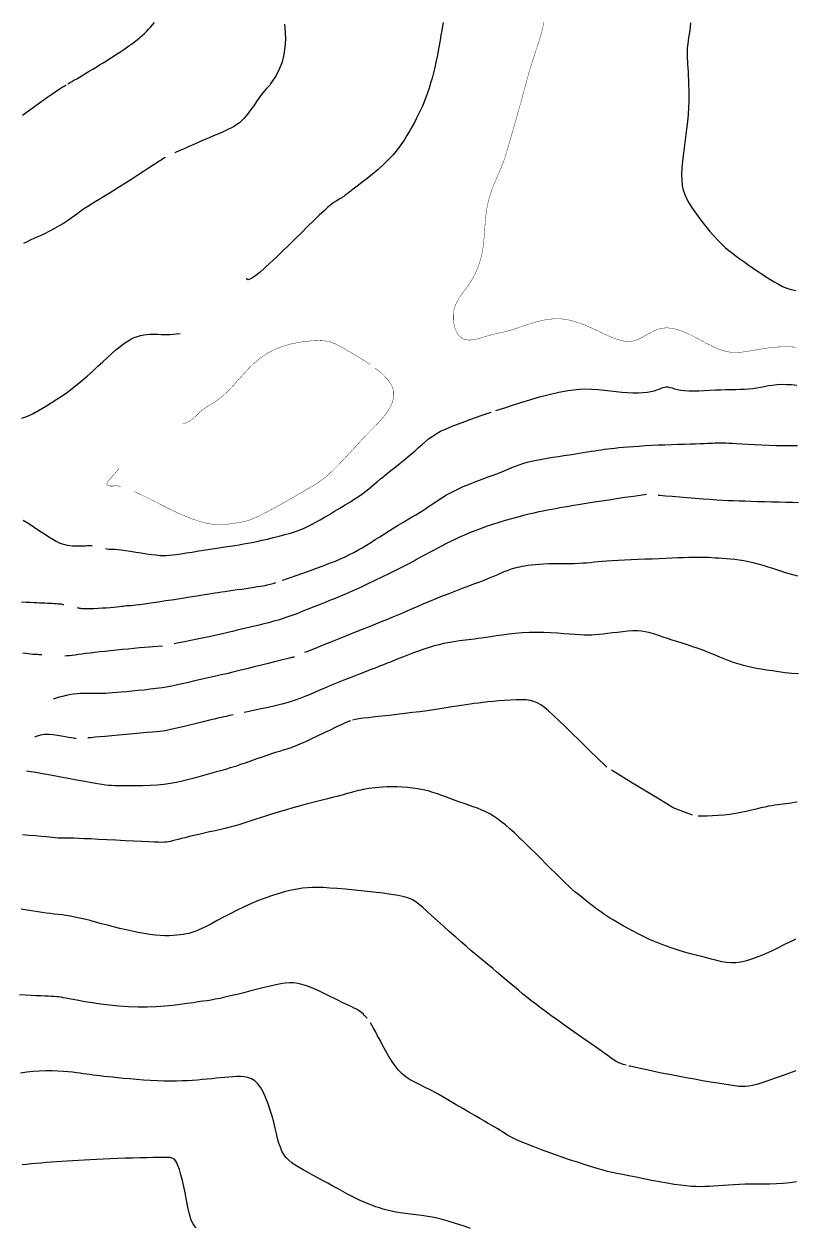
# Model space of a CAD drawing. Header units: millimetres. Extents: x 2235526 to 2245569, y 371981 to 382303.
# Drawn here: x 2244290.5 to 2244585.6, y 380546.4 to 381007.6 of the extents above; entities that cross this region are included whole.
import ezdxf

# ---------------------------------------------------------------- set-up
doc = ezdxf.new("R2010")
doc.units = ezdxf.units.MM
doc.linetypes.add('CONTI', pattern=[0])
for name, color, linetype, transparency in [('179', 10, 'CONTI', 0.7), ('181', 10, 'CONTI', 0.7), ('183', 10, 'CONTI', 0.7), ('185', 10, 'CONTI', 0.7), ('187', 10, 'CONTI', 0.7), ('189', 10, 'CONTI', 0.7), ('191', 10, 'CONTI', 0.7), ('193', 10, 'CONTI', 0.7), ('195', 10, 'CONTI', 0.7), ('197', 10, 'CONTI', 0.7), ('199', 10, 'CONTI', 0.7), ('200', 10, 'CONTI', 0.7), ('201', 10, 'CONTI', 0.7)]:
    doc.layers.add(name, color=color, linetype=linetype, transparency=transparency)

msp = doc.modelspace()

# ---------------------------------------------------------------- linework, layer by layer
at = {"layer": '179', "elevation": 179}
msp.add_lwpolyline([(2244356.38, 380546.46), (2244356.03, 380546.84), (2244355.71, 380547.22), (2244355.21, 380547.97), (2244354.78, 380548.81), (2244354.39, 380549.78), (2244354.04, 380550.9), (2244353.7, 380552.22), (2244353.35, 380553.77), (2244352.98, 380555.57), (2244352.56, 380557.64), (2244352.11, 380559.89), (2244351.62, 380562.24), (2244351.1, 380564.56), (2244350.56, 380566.75), (2244350, 380568.72), (2244349.42, 380570.36), (2244348.83, 380571.59), (2244348.18, 380572.45), (2244347.41, 380573), (2244346.47, 380573.31), (2244345.31, 380573.43), (2244343.87, 380573.43), (2244342.1, 380573.38), (2244339.98, 380573.32), (2244337.54, 380573.26), (2244334.88, 380573.21), (2244332.06, 380573.14), (2244329.17, 380573.07), (2244326.28, 380572.99), (2244323.47, 380572.9), (2244320.8, 380572.79), (2244318.27, 380572.66), (2244315.86, 380572.52), (2244313.54, 380572.38), (2244311.31, 380572.23), (2244309.15, 380572.08), (2244307.04, 380571.94), (2244304.96, 380571.8), (2244302.91, 380571.66), (2244300.9, 380571.53), (2244298.92, 380571.4), (2244296.99, 380571.25), (2244295.11, 380571.1), (2244293.27, 380570.93), (2244291.49, 380570.75), (2244289.74, 380570.55)], dxfattribs=at)
at = {"layer": '181', "elevation": 181}
msp.add_lwpolyline([(2244461.4, 380546.15), (2244458.57, 380547.17), (2244455.72, 380548.13), (2244452.89, 380549), (2244450.15, 380549.75), (2244447.54, 380550.35), (2244445.06, 380550.81), (2244442.72, 380551.18), (2244440.5, 380551.47), (2244438.4, 380551.71), (2244436.42, 380551.94), (2244434.56, 380552.19), (2244432.8, 380552.47), (2244431.13, 380552.8), (2244429.55, 380553.17), (2244428.02, 380553.58), (2244426.54, 380554.03), (2244425.08, 380554.53), (2244423.64, 380555.07), (2244422.19, 380555.65), (2244420.72, 380556.28), (2244419.22, 380556.96), (2244417.67, 380557.69), (2244416.06, 380558.49), (2244414.37, 380559.36), (2244412.58, 380560.3), (2244410.7, 380561.31), (2244408.74, 380562.38), (2244406.74, 380563.48), (2244404.74, 380564.59), (2244402.76, 380565.69), (2244400.85, 380566.75), (2244399.02, 380567.76), (2244397.33, 380568.69), (2244395.76, 380569.57), (2244394.33, 380570.44), (2244393.03, 380571.34), (2244391.87, 380572.29), (2244390.85, 380573.33), (2244389.97, 380574.49), (2244389.24, 380575.81), (2244388.62, 380577.29), (2244388.08, 380578.92), (2244387.58, 380580.7), (2244387.1, 380582.61), (2244386.61, 380584.67), (2244386.06, 380586.86), (2244385.44, 380589.17), (2244384.73, 380591.53), (2244383.94, 380593.88), (2244383.07, 380596.13), (2244382.12, 380598.21), (2244381.08, 380600.04), (2244379.97, 380601.56), (2244378.78, 380602.71), (2244377.52, 380603.52), (2244376.19, 380604.04), (2244374.81, 380604.32), (2244373.38, 380604.43), (2244371.9, 380604.41), (2244370.39, 380604.31), (2244368.84, 380604.18), (2244367.27, 380604.04), (2244365.66, 380603.88), (2244364.01, 380603.71), (2244362.32, 380603.54), (2244360.58, 380603.37), (2244358.79, 380603.2), (2244356.95, 380603.04), (2244355.04, 380602.9), (2244353.05, 380602.78), (2244350.98, 380602.69), (2244348.8, 380602.63), (2244346.5, 380602.62), (2244344.07, 380602.66), (2244341.52, 380602.75), (2244338.88, 380602.89), (2244336.21, 380603.06), (2244333.57, 380603.26), (2244331.01, 380603.47), (2244328.58, 380603.69), (2244326.36, 380603.9), (2244324.36, 380604.09), (2244322.58, 380604.28), (2244320.99, 380604.45), (2244319.54, 380604.62), (2244318.2, 380604.78), (2244316.94, 380604.95), (2244315.72, 380605.12), (2244314.51, 380605.3), (2244313.28, 380605.48), (2244311.98, 380605.66), (2244310.6, 380605.84), (2244309.09, 380606.01), (2244307.42, 380606.17), (2244305.55, 380606.32), (2244303.48, 380606.43), (2244301.22, 380606.52), (2244298.85, 380606.54), (2244296.41, 380606.49), (2244293.95, 380606.34), (2244291.52, 380606.08), (2244289.19, 380605.69)], dxfattribs=at)
at = {"layer": '183', "elevation": 183}
for points in [[(2244421.81, 380626.7), (2244421.74, 380626.8), (2244421.66, 380626.89), (2244421.21, 380627.43), (2244420.76, 380627.93), (2244420.28, 380628.39), (2244419.76, 380628.84), (2244419.19, 380629.27), (2244418.53, 380629.7), (2244417.78, 380630.14), (2244416.92, 380630.59), (2244415.95, 380631.07), (2244414.86, 380631.59), (2244413.66, 380632.15), (2244412.33, 380632.77), (2244410.89, 380633.46), (2244409.33, 380634.22), (2244407.65, 380635.06), (2244405.89, 380635.94), (2244404.06, 380636.84), (2244402.22, 380637.7), (2244400.38, 380638.49), (2244398.59, 380639.17), (2244396.87, 380639.7), (2244395.24, 380640.05), (2244393.67, 380640.23), (2244392.1, 380640.25), (2244390.47, 380640.12), (2244388.74, 380639.86), (2244386.85, 380639.48), (2244384.75, 380639.01), (2244382.41, 380638.44), (2244379.88, 380637.82), (2244377.26, 380637.16), (2244374.61, 380636.5), (2244372.03, 380635.86), (2244369.58, 380635.26), (2244367.37, 380634.74), (2244365.43, 380634.32), (2244363.71, 380633.98), (2244362.11, 380633.69), (2244360.55, 380633.44), (2244358.94, 380633.2), (2244357.18, 380632.95), (2244355.19, 380632.67), (2244352.89, 380632.35), (2244350.3, 380631.99), (2244347.46, 380631.65), (2244344.38, 380631.34), (2244341.11, 380631.1), (2244337.68, 380630.96), (2244334.13, 380630.95), (2244330.48, 380631.09), (2244326.82, 380631.36), (2244323.24, 380631.72), (2244319.82, 380632.15), (2244316.63, 380632.6), (2244313.78, 380633.06), (2244311.33, 380633.48), (2244309.35, 380633.84), (2244307.78, 380634.13), (2244306.53, 380634.38), (2244305.51, 380634.58), (2244304.65, 380634.73), (2244303.84, 380634.86), (2244303.01, 380634.95), (2244302.07, 380635.02), (2244301.01, 380635.08), (2244299.8, 380635.13), (2244298.43, 380635.18), (2244296.88, 380635.24), (2244295.15, 380635.32), (2244293.2, 380635.42), (2244291.05, 380635.55), (2244288.74, 380635.69)], [(2244586.26, 380564.07), (2244583.65, 380563.7), (2244581.06, 380563.45), (2244578.51, 380563.29), (2244576.01, 380563.2), (2244573.56, 380563.16), (2244571.17, 380563.15), (2244568.83, 380563.14), (2244566.57, 380563.11), (2244564.37, 380563.03), (2244562.25, 380562.93), (2244560.2, 380562.8), (2244558.22, 380562.66), (2244556.32, 380562.52), (2244554.49, 380562.39), (2244552.74, 380562.29), (2244551.06, 380562.22), (2244549.4, 380562.19), (2244547.7, 380562.22), (2244545.91, 380562.31), (2244543.97, 380562.48), (2244541.83, 380562.73), (2244539.42, 380563.07), (2244536.73, 380563.51), (2244533.81, 380564.04), (2244530.79, 380564.61), (2244527.75, 380565.2), (2244524.8, 380565.79), (2244522.04, 380566.35), (2244519.57, 380566.86), (2244517.46, 380567.29), (2244515.61, 380567.68), (2244513.89, 380568.07), (2244512.17, 380568.5), (2244510.32, 380569.01), (2244508.2, 380569.63), (2244505.7, 380570.42), (2244502.71, 380571.4), (2244499.36, 380572.53), (2244495.79, 380573.76), (2244492.16, 380575.04), (2244488.63, 380576.32), (2244485.35, 380577.55), (2244482.48, 380578.68), (2244480.14, 380579.67), (2244478.27, 380580.54), (2244476.78, 380581.29), (2244475.58, 380581.97), (2244474.57, 380582.59), (2244473.67, 380583.17), (2244472.78, 380583.75), (2244471.83, 380584.34), (2244470.76, 380584.96), (2244469.57, 380585.64), (2244468.22, 380586.4), (2244466.7, 380587.27), (2244464.97, 380588.26), (2244463.02, 380589.4), (2244460.82, 380590.7), (2244458.45, 380592.12), (2244455.94, 380593.6), (2244453.38, 380595.11), (2244450.83, 380596.59), (2244448.35, 380597.98), (2244446, 380599.24), (2244443.84, 380600.33), (2244441.86, 380601.31), (2244440.03, 380602.23), (2244438.35, 380603.17), (2244436.77, 380604.2), (2244435.29, 380605.38), (2244433.88, 380606.77), (2244432.53, 380608.43), (2244431.23, 380610.29), (2244430, 380612.29), (2244428.83, 380614.34), (2244427.75, 380616.36), (2244426.76, 380618.29), (2244425.86, 380620.03), (2244425.03, 380621.59), (2244424.3, 380622.9), (2244423.65, 380624.01), (2244423.06, 380624.94)]]:
    msp.add_lwpolyline(points, dxfattribs=at)
at = {"layer": '185', "elevation": 185}
for points in [[(2244521.06, 380608.7), (2244519.85, 380609.03), (2244518.93, 380609.32), (2244518.21, 380609.59), (2244517.63, 380609.87), (2244517.12, 380610.16), (2244516.62, 380610.49), (2244516.08, 380610.88), (2244515.43, 380611.35), (2244514.64, 380611.92), (2244513.68, 380612.62), (2244512.48, 380613.48), (2244511.03, 380614.52), (2244509.26, 380615.76), (2244507.18, 380617.22), (2244504.83, 380618.86), (2244502.3, 380620.62), (2244499.69, 380622.45), (2244497.07, 380624.29), (2244494.52, 380626.1), (2244492.14, 380627.81), (2244489.99, 380629.38), (2244488.03, 380630.84), (2244486.24, 380632.22), (2244484.56, 380633.54), (2244482.94, 380634.83), (2244481.35, 380636.13), (2244479.74, 380637.47), (2244478.07, 380638.86), (2244476.37, 380640.3), (2244474.68, 380641.73), (2244473.01, 380643.14), (2244471.42, 380644.48), (2244469.94, 380645.73), (2244468.59, 380646.86), (2244467.4, 380647.84), (2244466.32, 380648.73), (2244465.26, 380649.6), (2244464.16, 380650.51), (2244462.95, 380651.53), (2244461.55, 380652.72), (2244459.89, 380654.15), (2244457.93, 380655.87), (2244455.74, 380657.8), (2244453.41, 380659.87), (2244451.04, 380661.98), (2244448.73, 380664.05), (2244446.59, 380665.99), (2244444.7, 380667.71), (2244443.13, 380669.14), (2244441.78, 380670.31), (2244440.52, 380671.26), (2244439.22, 380672.03), (2244437.74, 380672.66), (2244435.95, 380673.2), (2244433.73, 380673.69), (2244430.97, 380674.16), (2244427.78, 380674.61), (2244424.3, 380675.04), (2244420.68, 380675.44), (2244417.06, 380675.81), (2244413.58, 380676.12), (2244410.39, 380676.39), (2244407.59, 380676.6), (2244405.14, 380676.75), (2244402.95, 380676.82), (2244400.94, 380676.8), (2244399.01, 380676.7), (2244397.09, 380676.5), (2244395.08, 380676.18), (2244392.92, 380675.76), (2244390.61, 380675.21), (2244388.17, 380674.55), (2244385.62, 380673.77), (2244382.99, 380672.87), (2244380.29, 380671.85), (2244377.55, 380670.7), (2244374.79, 380669.45), (2244372.05, 380668.11), (2244369.37, 380666.75), (2244366.81, 380665.4), (2244364.4, 380664.12), (2244362.2, 380662.94), (2244360.24, 380661.92), (2244358.55, 380661.09), (2244357.11, 380660.44), (2244355.84, 380659.93), (2244354.7, 380659.54), (2244353.63, 380659.24), (2244352.58, 380659.02), (2244351.48, 380658.83), (2244350.29, 380658.66), (2244349, 380658.51), (2244347.59, 380658.4), (2244346.07, 380658.34), (2244344.43, 380658.34), (2244342.65, 380658.42), (2244340.73, 380658.58), (2244338.68, 380658.83), (2244336.5, 380659.17), (2244334.23, 380659.58), (2244331.89, 380660.05), (2244329.52, 380660.58), (2244327.13, 380661.14), (2244324.75, 380661.73), (2244322.4, 380662.33), (2244320.11, 380662.94), (2244317.89, 380663.53), (2244315.74, 380664.1), (2244313.68, 380664.63), (2244311.73, 380665.1), (2244309.89, 380665.5), (2244308.18, 380665.82), (2244306.57, 380666.08), (2244305.03, 380666.28), (2244303.54, 380666.46), (2244302.06, 380666.62), (2244300.57, 380666.79), (2244299.03, 380666.98), (2244297.43, 380667.21), (2244295.79, 380667.47), (2244294.14, 380667.74), (2244292.5, 380668.02), (2244290.89, 380668.29), (2244289.36, 380668.54)], [(2244585.92, 380606.52), (2244583.09, 380605.5), (2244580.32, 380604.51), (2244577.66, 380603.58), (2244575.18, 380602.73), (2244572.94, 380602), (2244570.97, 380601.4), (2244569.33, 380600.97), (2244567.93, 380600.68), (2244566.65, 380600.54), (2244565.4, 380600.52), (2244564.08, 380600.61), (2244562.56, 380600.8), (2244560.75, 380601.07), (2244558.57, 380601.42), (2244556.05, 380601.82), (2244553.27, 380602.29), (2244550.28, 380602.8), (2244547.15, 380603.34), (2244543.94, 380603.92), (2244540.73, 380604.52), (2244537.56, 380605.13), (2244534.5, 380605.73), (2244531.58, 380606.33), (2244528.87, 380606.91), (2244526.4, 380607.44), (2244524.22, 380607.94), (2244522.37, 380608.37), (2244522.18, 380608.42), (2244521.99, 380608.47)]]:
    msp.add_lwpolyline(points, dxfattribs=at)
at = {"layer": '187', "elevation": 187}
msp.add_lwpolyline([(2244585.82, 380656.97), (2244584.71, 380656.43), (2244583.25, 380655.71), (2244581.41, 380654.79), (2244579.25, 380653.73), (2244576.87, 380652.59), (2244574.36, 380651.45), (2244571.82, 380650.37), (2244569.34, 380649.42), (2244567.02, 380648.68), (2244564.92, 380648.2), (2244563.01, 380647.96), (2244561.2, 380647.93), (2244559.43, 380648.08), (2244557.63, 380648.39), (2244555.72, 380648.82), (2244553.63, 380649.34), (2244551.31, 380649.93), (2244548.8, 380650.58), (2244546.14, 380651.29), (2244543.38, 380652.07), (2244540.58, 380652.91), (2244537.79, 380653.82), (2244535.07, 380654.8), (2244532.45, 380655.84), (2244529.96, 380656.93), (2244527.6, 380658.03), (2244525.4, 380659.13), (2244523.36, 380660.2), (2244521.49, 380661.22), (2244519.81, 380662.15), (2244518.32, 380663), (2244516.98, 380663.76), (2244515.76, 380664.49), (2244514.6, 380665.2), (2244513.47, 380665.93), (2244512.32, 380666.7), (2244511.11, 380667.55), (2244509.81, 380668.5), (2244508.43, 380669.53), (2244507, 380670.62), (2244505.56, 380671.76), (2244504.12, 380672.91), (2244502.72, 380674.06), (2244501.38, 380675.19), (2244500.13, 380676.29), (2244498.93, 380677.38), (2244497.73, 380678.49), (2244496.5, 380679.68), (2244495.19, 380680.96), (2244493.76, 380682.39), (2244492.16, 380683.99), (2244490.37, 380685.79), (2244488.42, 380687.75), (2244486.37, 380689.79), (2244484.27, 380691.87), (2244482.17, 380693.92), (2244480.13, 380695.88), (2244478.19, 380697.7), (2244476.4, 380699.32), (2244474.74, 380700.75), (2244473.18, 380702.01), (2244471.68, 380703.12), (2244470.21, 380704.1), (2244468.75, 380704.97), (2244467.24, 380705.76), (2244465.68, 380706.47), (2244464.06, 380707.13), (2244462.4, 380707.75), (2244460.71, 380708.34), (2244459, 380708.92), (2244457.29, 380709.51), (2244455.57, 380710.11), (2244453.87, 380710.74), (2244452.18, 380711.39), (2244450.47, 380712.03), (2244448.74, 380712.65), (2244446.96, 380713.24), (2244445.14, 380713.77), (2244443.25, 380714.23), (2244441.29, 380714.6), (2244439.28, 380714.9), (2244437.26, 380715.11), (2244435.24, 380715.26), (2244433.26, 380715.34), (2244431.36, 380715.37), (2244429.55, 380715.34), (2244427.87, 380715.27), (2244426.32, 380715.16), (2244424.88, 380715.03), (2244423.57, 380714.86), (2244422.37, 380714.68), (2244421.27, 380714.49), (2244420.28, 380714.3), (2244419.37, 380714.1), (2244418.5, 380713.9), (2244417.61, 380713.67), (2244416.64, 380713.42), (2244415.52, 380713.12), (2244414.19, 380712.76), (2244412.6, 380712.34), (2244410.71, 380711.85), (2244408.54, 380711.3), (2244406.18, 380710.69), (2244403.66, 380710.04), (2244401.07, 380709.37), (2244398.45, 380708.67), (2244395.87, 380707.97), (2244393.37, 380707.28), (2244390.98, 380706.6), (2244388.7, 380705.93), (2244386.54, 380705.28), (2244384.5, 380704.65), (2244382.59, 380704.05), (2244380.82, 380703.47), (2244379.18, 380702.93), (2244377.63, 380702.41), (2244376.14, 380701.91), (2244374.65, 380701.43), (2244373.12, 380700.95), (2244371.5, 380700.48), (2244369.75, 380700.01), (2244367.84, 380699.52), (2244365.8, 380699.04), (2244363.69, 380698.55), (2244361.54, 380698.07), (2244359.43, 380697.6), (2244357.39, 380697.14), (2244355.47, 380696.7), (2244353.73, 380696.28), (2244352.15, 380695.89), (2244350.74, 380695.52), (2244349.48, 380695.19), (2244348.36, 380694.9), (2244347.38, 380694.65), (2244346.52, 380694.44), (2244345.77, 380694.29), (2244345.04, 380694.18), (2244344.24, 380694.11), (2244343.25, 380694.09), (2244341.98, 380694.12), (2244340.34, 380694.18), (2244338.23, 380694.27), (2244335.58, 380694.41), (2244332.5, 380694.56), (2244329.16, 380694.74), (2244325.68, 380694.92), (2244322.23, 380695.09), (2244318.95, 380695.25), (2244316, 380695.39), (2244313.48, 380695.5), (2244311.39, 380695.58), (2244309.68, 380695.64), (2244308.29, 380695.68), (2244307.18, 380695.7), (2244306.3, 380695.72), (2244305.6, 380695.72), (2244305.05, 380695.72), (2244304.61, 380695.73), (2244304.26, 380695.73), (2244304, 380695.73), (2244303.79, 380695.73), (2244303.63, 380695.74), (2244303.5, 380695.75), (2244298.98, 380696.18), (2244297.07, 380696.35), (2244294.83, 380696.54), (2244292.39, 380696.75), (2244289.88, 380696.96)], dxfattribs=at)
at = {"layer": '189', "elevation": 189}
for points in [[(2244513.59, 380722.9), (2244513.57, 380722.91), (2244509.54, 380726.8), (2244507.66, 380728.66), (2244505.42, 380730.86), (2244502.96, 380733.29), (2244500.38, 380735.82), (2244497.81, 380738.32), (2244495.37, 380740.67), (2244493.17, 380742.74), (2244491.31, 380744.44), (2244489.71, 380745.79), (2244488.3, 380746.82), (2244486.98, 380747.58), (2244485.67, 380748.1), (2244484.27, 380748.44), (2244482.69, 380748.63), (2244480.88, 380748.71), (2244478.86, 380748.7), (2244476.71, 380748.62), (2244474.48, 380748.48), (2244472.26, 380748.3), (2244470.1, 380748.09), (2244468.06, 380747.88), (2244466.2, 380747.67), (2244464.49, 380747.46), (2244462.86, 380747.24), (2244461.27, 380747.02), (2244459.66, 380746.79), (2244457.98, 380746.53), (2244456.18, 380746.26), (2244454.22, 380745.95), (2244452.1, 380745.62), (2244449.81, 380745.27), (2244447.37, 380744.91), (2244444.79, 380744.54), (2244442.07, 380744.16), (2244439.22, 380743.79), (2244436.26, 380743.43), (2244433.26, 380743.07), (2244430.3, 380742.74), (2244427.45, 380742.42), (2244424.8, 380742.12), (2244422.43, 380741.86), (2244420.41, 380741.62), (2244418.7, 380741.4), (2244417.34, 380741.18), (2244416.2, 380740.92)], [(2244415.42, 380740.68), (2244414.37, 380740.28), (2244413.16, 380739.75), (2244411.68, 380739.04), (2244409.86, 380738.16), (2244407.73, 380737.12), (2244405.42, 380736), (2244403, 380734.84), (2244400.58, 380733.7), (2244398.25, 380732.63), (2244396.11, 380731.7), (2244394.24, 380730.93), (2244392.58, 380730.31), (2244391.08, 380729.8), (2244389.66, 380729.35), (2244388.26, 380728.92), (2244386.81, 380728.48), (2244385.23, 380727.98), (2244383.49, 380727.39), (2244381.6, 380726.74), (2244379.61, 380726.03), (2244377.55, 380725.3), (2244375.46, 380724.57), (2244373.4, 380723.86), (2244371.39, 380723.19), (2244369.46, 380722.59), (2244367.62, 380722.05), (2244365.83, 380721.55), (2244364.08, 380721.07), (2244362.34, 380720.6), (2244360.59, 380720.13), (2244358.81, 380719.64), (2244356.98, 380719.12), (2244355.08, 380718.58), (2244353.1, 380718.04), (2244351.02, 380717.53), (2244348.83, 380717.05), (2244346.51, 380716.64), (2244344.04, 380716.3), (2244341.42, 380716.05), (2244338.72, 380715.88), (2244336.02, 380715.78), (2244333.4, 380715.73), (2244330.94, 380715.73), (2244328.72, 380715.75), (2244326.82, 380715.78), (2244325.28, 380715.81), (2244323.99, 380715.86), (2244322.82, 380715.93), (2244321.63, 380716.06), (2244320.26, 380716.25), (2244318.59, 380716.52), (2244316.45, 380716.89), (2244313.78, 380717.37), (2244310.68, 380717.94), (2244307.34, 380718.55), (2244303.93, 380719.17), (2244300.62, 380719.78), (2244297.59, 380720.34), (2244295.02, 380720.81), (2244291.44, 380721.42)], [(2244546.4, 380704.54), (2244539.04, 380707.33), (2244536.55, 380708.83), (2244533.63, 380710.6), (2244530.46, 380712.52), (2244527.21, 380714.51), (2244524.06, 380716.43), (2244521.18, 380718.2), (2244518.73, 380719.7), (2244515.35, 380721.8)], [(2244586.46, 380709.51), (2244585.29, 380709.31), (2244584.17, 380709.13), (2244583.1, 380708.97), (2244582.07, 380708.83), (2244581.07, 380708.71), (2244580.06, 380708.59), (2244579.02, 380708.47), (2244577.93, 380708.33), (2244576.76, 380708.15), (2244575.48, 380707.92), (2244574.07, 380707.63), (2244572.5, 380707.27), (2244570.78, 380706.86), (2244568.94, 380706.42), (2244567, 380705.97), (2244564.96, 380705.54), (2244562.85, 380705.14), (2244560.69, 380704.81), (2244558.45, 380704.55), (2244556.23, 380704.38), (2244554.07, 380704.26), (2244552.04, 380704.19), (2244550.18, 380704.17), (2244548.55, 380704.16)]]:
    msp.add_lwpolyline(points, dxfattribs=at)
at = {"layer": '191', "elevation": 191}
for points in [[(2244586.99, 380758.63), (2244584.42, 380758.82), (2244581.87, 380759.09), (2244579.37, 380759.4), (2244576.99, 380759.74), (2244574.77, 380760.08), (2244572.74, 380760.41), (2244570.89, 380760.74), (2244569.15, 380761.08), (2244567.5, 380761.45), (2244565.87, 380761.86), (2244564.22, 380762.34), (2244562.52, 380762.91), (2244560.72, 380763.56), (2244558.83, 380764.29), (2244556.86, 380765.07), (2244554.83, 380765.89), (2244552.77, 380766.72), (2244550.67, 380767.54), (2244548.57, 380768.32), (2244546.48, 380769.06), (2244544.42, 380769.76), (2244542.4, 380770.41), (2244540.45, 380771.02), (2244538.59, 380771.6), (2244536.84, 380772.16), (2244535.22, 380772.69), (2244533.74, 380773.21), (2244532.35, 380773.69), (2244531.02, 380774.13), (2244529.7, 380774.5), (2244528.33, 380774.8), (2244526.88, 380775.01), (2244525.29, 380775.11), (2244523.53, 380775.09), (2244521.65, 380774.97), (2244519.68, 380774.79), (2244517.7, 380774.55), (2244515.74, 380774.3), (2244513.87, 380774.05), (2244512.14, 380773.83), (2244510.57, 380773.66), (2244509.13, 380773.55), (2244507.75, 380773.49), (2244506.37, 380773.47), (2244504.91, 380773.51), (2244503.31, 380773.58), (2244501.52, 380773.7), (2244499.47, 380773.85), (2244497.19, 380774.02), (2244494.73, 380774.18), (2244492.13, 380774.33), (2244489.44, 380774.43), (2244486.68, 380774.47), (2244483.92, 380774.43), (2244481.19, 380774.3), (2244478.52, 380774.09), (2244475.95, 380773.82), (2244473.5, 380773.51), (2244471.22, 380773.18), (2244469.13, 380772.87), (2244467.26, 380772.58), (2244465.63, 380772.34), (2244464.21, 380772.13), (2244462.94, 380771.96), (2244461.78, 380771.81), (2244460.67, 380771.67), (2244459.55, 380771.54), (2244458.39, 380771.4), (2244457.13, 380771.24), (2244455.77, 380771.06), (2244454.32, 380770.84), (2244452.76, 380770.56), (2244451.1, 380770.23), (2244449.35, 380769.82), (2244447.5, 380769.33), (2244445.56, 380768.75), (2244443.57, 380768.09), (2244441.55, 380767.38), (2244439.55, 380766.65), (2244437.61, 380765.91), (2244435.75, 380765.19), (2244434.03, 380764.51), (2244432.45, 380763.88), (2244430.98, 380763.3), (2244429.54, 380762.73), (2244428.09, 380762.15), (2244426.55, 380761.54), (2244424.87, 380760.88), (2244422.98, 380760.14), (2244420.84, 380759.31), (2244418.51, 380758.4), (2244416.03, 380757.43), (2244413.49, 380756.42), (2244410.95, 380755.4), (2244408.47, 380754.39), (2244406.13, 380753.41), (2244403.97, 380752.47), (2244401.94, 380751.59), (2244399.98, 380750.74), (2244398.04, 380749.94), (2244396.05, 380749.17), (2244393.94, 380748.43), (2244391.66, 380747.72), (2244389.18, 380747.04), (2244386.57, 380746.38), (2244383.91, 380745.77), (2244381.3, 380745.2), (2244378.84, 380744.68), (2244376.63, 380744.24), (2244374.75, 380743.86)], [(2244370.49, 380742.93), (2244369.29, 380742.67), (2244368.68, 380742.54), (2244367.93, 380742.37), (2244367.02, 380742.17), (2244365.94, 380741.92), (2244364.68, 380741.63), (2244363.21, 380741.29), (2244361.52, 380740.89), (2244359.61, 380740.44), (2244357.56, 380739.94), (2244355.43, 380739.42), (2244353.31, 380738.9), (2244351.29, 380738.41), (2244349.44, 380737.96), (2244347.85, 380737.58), (2244346.56, 380737.28), (2244345.5, 380737.05), (2244344.55, 380736.87), (2244343.59, 380736.73), (2244342.51, 380736.6), (2244341.19, 380736.47), (2244339.53, 380736.32), (2244337.44, 380736.13), (2244335, 380735.91), (2244332.33, 380735.67), (2244329.54, 380735.42), (2244326.75, 380735.17), (2244324.06, 380734.93), (2244321.59, 380734.71), (2244319.51, 380734.51), (2244317.72, 380734.35), (2244316.19, 380734.2), (2244314.9, 380734.08)], [(2244310.46, 380733.82), (2244309.93, 380733.88), (2244309.3, 380733.98), (2244308.51, 380734.12), (2244307.51, 380734.32), (2244306.27, 380734.56), (2244304.83, 380734.82), (2244303.25, 380735.07), (2244301.59, 380735.26), (2244299.92, 380735.37), (2244298.3, 380735.35), (2244296.8, 380735.18), (2244295.47, 380734.82), (2244294.44, 380734.37)]]:
    msp.add_lwpolyline(points, dxfattribs=at)
at = {"layer": '193', "elevation": 193}
for points in [[(2244586.75, 380796.1), (2244584.79, 380796.58), (2244582.89, 380797.14), (2244581, 380797.73), (2244579.11, 380798.35), (2244577.21, 380798.97), (2244575.3, 380799.57), (2244573.4, 380800.16), (2244571.52, 380800.7), (2244569.66, 380801.19), (2244567.83, 380801.61), (2244566.03, 380801.95), (2244564.28, 380802.23), (2244562.58, 380802.45), (2244560.94, 380802.61), (2244559.37, 380802.74), (2244557.87, 380802.85), (2244556.46, 380802.94), (2244555.13, 380803.02), (2244553.84, 380803.1), (2244552.57, 380803.16), (2244551.26, 380803.21), (2244549.88, 380803.24), (2244548.39, 380803.25), (2244546.75, 380803.24), (2244544.93, 380803.2), (2244542.93, 380803.14), (2244540.77, 380803.06), (2244538.48, 380802.96), (2244536.06, 380802.86), (2244533.55, 380802.75), (2244530.95, 380802.64), (2244528.28, 380802.53), (2244525.6, 380802.42), (2244522.95, 380802.31), (2244520.38, 380802.2), (2244517.93, 380802.09), (2244515.65, 380801.96), (2244513.59, 380801.83), (2244511.78, 380801.68), (2244510.18, 380801.53), (2244508.71, 380801.38), (2244507.31, 380801.23), (2244505.92, 380801.1), (2244504.47, 380800.99), (2244502.9, 380800.91), (2244501.16, 380800.85), (2244499.29, 380800.83), (2244497.32, 380800.81), (2244495.3, 380800.8), (2244493.29, 380800.79), (2244491.33, 380800.75), (2244489.47, 380800.69), (2244487.75, 380800.59), (2244486.16, 380800.46), (2244484.71, 380800.31), (2244483.39, 380800.13), (2244482.18, 380799.94), (2244481.09, 380799.75), (2244480.11, 380799.55), (2244479.23, 380799.36), (2244478.43, 380799.17), (2244477.69, 380798.97), (2244476.99, 380798.76), (2244476.31, 380798.53), (2244475.64, 380798.28), (2244474.95, 380798.01), (2244474.22, 380797.7), (2244473.42, 380797.34), (2244472.51, 380796.95), (2244471.46, 380796.49), (2244470.24, 380795.97), (2244468.8, 380795.38), (2244467.12, 380794.71), (2244465.17, 380793.96), (2244462.99, 380793.13), (2244460.64, 380792.25), (2244458.16, 380791.31), (2244455.62, 380790.35), (2244453.05, 380789.36), (2244450.53, 380788.36), (2244448.08, 380787.37), (2244445.72, 380786.38), (2244443.44, 380785.41), (2244441.24, 380784.47), (2244439.11, 380783.54), (2244437.06, 380782.65), (2244435.08, 380781.79), (2244433.15, 380780.97), (2244431.24, 380780.17), (2244429.29, 380779.36), (2244427.24, 380778.52), (2244425.05, 380777.64), (2244422.65, 380776.67), (2244419.99, 380775.61), (2244417.05, 380774.43), (2244413.92, 380773.19), (2244410.73, 380771.91), (2244407.58, 380770.66), (2244404.6, 380769.47), (2244401.91, 380768.4), (2244399.64, 380767.49), (2244398.7, 380767.12), (2244397.89, 380766.8)], [(2244393.96, 380765.19), (2244393.35, 380764.94), (2244393.18, 380764.91), (2244392.94, 380764.86), (2244392.56, 380764.78), (2244391.98, 380764.65), (2244391.12, 380764.45), (2244389.94, 380764.16), (2244388.36, 380763.77), (2244386.34, 380763.26), (2244383.97, 380762.66), (2244381.35, 380761.99), (2244378.58, 380761.28), (2244375.76, 380760.57), (2244373, 380759.89), (2244370.4, 380759.26), (2244368.04, 380758.7), (2244365.9, 380758.21), (2244363.94, 380757.77), (2244362.11, 380757.36), (2244360.37, 380756.98), (2244358.67, 380756.6), (2244356.98, 380756.22), (2244355.24, 380755.81), (2244353.46, 380755.39), (2244351.61, 380754.96), (2244349.69, 380754.54), (2244347.69, 380754.12), (2244345.6, 380753.72), (2244343.42, 380753.35), (2244341.13, 380753.02), (2244338.78, 380752.72), (2244336.41, 380752.45), (2244334.08, 380752.21), (2244331.82, 380751.99), (2244329.69, 380751.81), (2244327.73, 380751.64), (2244325.97, 380751.49), (2244324.4, 380751.36), (2244322.98, 380751.26), (2244321.67, 380751.17), (2244320.45, 380751.11), (2244319.28, 380751.08), (2244318.12, 380751.07), (2244316.95, 380751.09), (2244315.75, 380751.12), (2244314.53, 380751.14), (2244313.28, 380751.14), (2244311.99, 380751.1), (2244310.66, 380751.01), (2244309.29, 380750.85), (2244307.94, 380750.63), (2244306.58, 380750.34), (2244305.24, 380750.01), (2244303.96, 380749.66), (2244302.76, 380749.3), (2244301.69, 380748.96)]]:
    msp.add_lwpolyline(points, dxfattribs=at)
at = {"layer": '195', "elevation": 195}
for points in [[(2244307.2, 380984.61), (2244307.94, 380985.04), (2244308.74, 380985.51), (2244309.61, 380986.01), (2244310.65, 380986.62), (2244311.76, 380987.28), (2244312.94, 380987.98), (2244314.18, 380988.72), (2244315.45, 380989.49), (2244316.76, 380990.28), (2244318.08, 380991.08), (2244319.41, 380991.89), (2244320.73, 380992.71), (2244322.06, 380993.53), (2244323.37, 380994.35), (2244324.66, 380995.16), (2244325.92, 380995.98), (2244327.16, 380996.79), (2244328.37, 380997.6), (2244329.53, 380998.4), (2244330.66, 380999.19), (2244331.75, 380999.99), (2244332.79, 381000.78), (2244333.8, 381001.57), (2244334.76, 381002.36), (2244335.67, 381003.16), (2244336.54, 381003.96), (2244337.38, 381004.76), (2244338.18, 381005.58), (2244338.94, 381006.41), (2244339.69, 381007.26), (2244340.4, 381008.13)], [(2244289.87, 380972.69), (2244292.22, 380974.37), (2244294.43, 380975.94), (2244296.44, 380977.37), (2244298.18, 380978.61), (2244299.63, 380979.63), (2244300.8, 380980.47), (2244301.76, 380981.15), (2244302.54, 380981.7), (2244303.2, 380982.15), (2244303.79, 380982.55), (2244304.36, 380982.92), (2244305.05, 380983.35), (2244305.8, 380983.79), (2244306.61, 380984.27)], [(2244528.83, 380827.35), (2244524.71, 380826.76), (2244522.8, 380826.48), (2244520.52, 380826.14), (2244517.98, 380825.77), (2244515.29, 380825.37), (2244512.53, 380824.95), (2244509.81, 380824.54), (2244507.24, 380824.14), (2244504.9, 380823.77), (2244502.77, 380823.42), (2244500.81, 380823.1), (2244499, 380822.79), (2244497.29, 380822.49), (2244495.66, 380822.2), (2244494.07, 380821.92), (2244492.49, 380821.63), (2244490.88, 380821.33), (2244489.23, 380821.01), (2244487.52, 380820.65), (2244485.71, 380820.25), (2244483.78, 380819.8), (2244481.71, 380819.29), (2244479.49, 380818.71), (2244477.15, 380818.06), (2244474.73, 380817.36), (2244472.28, 380816.62), (2244469.84, 380815.85), (2244467.46, 380815.05), (2244465.17, 380814.24), (2244463.02, 380813.43), (2244460.99, 380812.62), (2244459.07, 380811.8), (2244457.23, 380810.98), (2244455.44, 380810.14), (2244453.7, 380809.29), (2244451.98, 380808.43), (2244450.27, 380807.55), (2244448.58, 380806.68), (2244446.96, 380805.82), (2244445.42, 380805), (2244444, 380804.24), (2244442.73, 380803.54), (2244441.64, 380802.94), (2244440.73, 380802.43), (2244439.94, 380801.98), (2244439.17, 380801.55), (2244438.33, 380801.09), (2244437.32, 380800.56), (2244436.06, 380799.91), (2244434.45, 380799.09), (2244432.43, 380798.08), (2244430.08, 380796.92), (2244427.51, 380795.66), (2244424.83, 380794.37), (2244422.16, 380793.09), (2244419.61, 380791.88), (2244417.28, 380790.81), (2244415.26, 380789.9), (2244413.5, 380789.14), (2244411.92, 380788.48), (2244410.43, 380787.87), (2244408.96, 380787.29), (2244407.42, 380786.69), (2244405.73, 380786.01), (2244403.84, 380785.24), (2244401.77, 380784.4), (2244399.56, 380783.51), (2244397.27, 380782.6), (2244394.94, 380781.7), (2244392.62, 380780.84), (2244390.37, 380780.06), (2244388.22, 380779.38), (2244386.16, 380778.78), (2244384.2, 380778.25), (2244382.32, 380777.78), (2244380.51, 380777.36), (2244378.77, 380776.95), (2244377.08, 380776.56), (2244375.42, 380776.17), (2244373.78, 380775.76), (2244372.09, 380775.34), (2244370.34, 380774.91), (2244368.46, 380774.46), (2244366.43, 380773.98), (2244364.2, 380773.48), (2244361.84, 380772.97), (2244359.33, 380772.44), (2244356.79, 380771.92), (2244354.29, 380771.42), (2244351.92, 380770.94), (2244349.77, 380770.52), (2244347.93, 380770.15)], [(2244586.95, 380824.2), (2244584.74, 380824.26), (2244582.26, 380824.32), (2244579.57, 380824.39), (2244576.79, 380824.46), (2244573.99, 380824.53), (2244571.26, 380824.6), (2244568.7, 380824.67), (2244566.37, 380824.74), (2244564.22, 380824.81), (2244562.15, 380824.89), (2244560.1, 380824.98), (2244557.98, 380825.1), (2244555.71, 380825.24), (2244553.21, 380825.41), (2244550.43, 380825.61), (2244547.46, 380825.84), (2244544.41, 380826.08), (2244541.41, 380826.32), (2244538.57, 380826.55), (2244536.01, 380826.77), (2244533.85, 380826.95), (2244533.27, 380827)], [(2244297.34, 380765.95), (2244297.14, 380765.96), (2244296.74, 380765.97), (2244296.31, 380765.98), (2244295.81, 380766), (2244295.24, 380766.02), (2244294.57, 380766.05), (2244293.83, 380766.1), (2244293, 380766.17), (2244292.1, 380766.27), (2244291.12, 380766.4), (2244290.07, 380766.56)], [(2244343.49, 380769.29), (2244343.44, 380769.28), (2244339.83, 380769.02), (2244338.37, 380768.9), (2244336.63, 380768.74), (2244334.67, 380768.56), (2244332.56, 380768.36), (2244330.34, 380768.15), (2244328.07, 380767.93), (2244325.82, 380767.7), (2244323.64, 380767.47), (2244321.54, 380767.24), (2244319.53, 380767.02), (2244317.63, 380766.8), (2244315.84, 380766.58), (2244314.18, 380766.38), (2244312.67, 380766.19), (2244311.29, 380766.01), (2244310.05, 380765.84), (2244308.91, 380765.7), (2244307.85, 380765.58), (2244306.85, 380765.49), (2244306.07, 380765.44)]]:
    msp.add_lwpolyline(points, dxfattribs=at)
at = {"layer": '197', "elevation": 197}
for points in [[(2244450.9, 381008.14), (2244450.64, 381006.71), (2244450.37, 381005.09), (2244450.07, 381003.3), (2244449.74, 381001.38), (2244449.39, 380999.36), (2244449.01, 380997.27), (2244448.61, 380995.15), (2244448.17, 380993.03), (2244447.71, 380990.93), (2244447.21, 380988.88), (2244446.69, 380986.87), (2244446.14, 380984.92), (2244445.56, 380983.02), (2244444.96, 380981.19), (2244444.33, 380979.44), (2244443.69, 380977.77), (2244443.01, 380976.15), (2244442.31, 380974.58), (2244441.56, 380973.02), (2244440.78, 380971.47), (2244439.94, 380969.89), (2244439.06, 380968.27), (2244438.11, 380966.58), (2244437.09, 380964.85), (2244435.97, 380963.06), (2244434.72, 380961.24), (2244433.33, 380959.38), (2244431.78, 380957.51), (2244430.04, 380955.62), (2244428.11, 380953.74), (2244426.05, 380951.88), (2244423.94, 380950.09), (2244421.84, 380948.4), (2244419.85, 380946.84), (2244418.03, 380945.45), (2244416.47, 380944.27), (2244415.21, 380943.31), (2244414.22, 380942.56), (2244413.46, 380941.98), (2244412.86, 380941.54), (2244412.38, 380941.2), (2244411.96, 380940.93), (2244411.56, 380940.69), (2244411.11, 380940.45), (2244410.57, 380940.16), (2244409.92, 380939.76), (2244409.11, 380939.2), (2244408.1, 380938.44), (2244406.85, 380937.4), (2244405.34, 380936.05), (2244403.52, 380934.35), (2244401.45, 380932.35), (2244399.19, 380930.13), (2244396.79, 380927.75), (2244394.31, 380925.29), (2244391.82, 380922.82), (2244389.36, 380920.42), (2244387, 380918.14), (2244384.77, 380916.05), (2244382.71, 380914.18), (2244380.85, 380912.58), (2244379.24, 380911.28), (2244377.91, 380910.33), (2244376.89, 380909.78), (2244376.21, 380909.64), (2244375.83, 380909.88), (2244375.75, 380910.21)], [(2244384.89, 380984.51), (2244384.67, 380984.32), (2244383.27, 380982.83), (2244381.94, 380981.22), (2244380.68, 380979.55), (2244379.5, 380977.88), (2244378.4, 380976.28), (2244377.37, 380974.81), (2244376.42, 380973.52), (2244375.52, 380972.39), (2244374.65, 380971.41), (2244373.79, 380970.55), (2244372.92, 380969.78), (2244372, 380969.09), (2244371.02, 380968.45), (2244369.95, 380967.83), (2244368.79, 380967.24), (2244367.53, 380966.64), (2244366.15, 380966.02), (2244364.66, 380965.38), (2244363.04, 380964.7), (2244361.3, 380963.96), (2244359.42, 380963.16), (2244357.46, 380962.31), (2244355.49, 380961.46), (2244353.57, 380960.61), (2244351.74, 380959.81), (2244350.09, 380959.08), (2244348.67, 380958.44), (2244348.45, 380958.34), (2244348.25, 380958.25)], [(2244344.7, 380956.56), (2244344.57, 380956.49), (2244344.45, 380956.42), (2244344.2, 380956.27), (2244343.91, 380956.09), (2244343.52, 380955.85), (2244342.98, 380955.49), (2244342.23, 380955), (2244341.21, 380954.34), (2244339.88, 380953.47), (2244338.19, 380952.36), (2244336.21, 380951.07), (2244334.03, 380949.65), (2244331.71, 380948.16), (2244329.35, 380946.64), (2244327.03, 380945.17), (2244324.82, 380943.79), (2244322.8, 380942.55), (2244320.96, 380941.43), (2244319.27, 380940.42), (2244317.71, 380939.48), (2244316.26, 380938.59), (2244314.89, 380937.72), (2244313.59, 380936.85), (2244312.33, 380935.96), (2244311.08, 380935.05), (2244309.81, 380934.11), (2244308.49, 380933.16), (2244307.09, 380932.19), (2244305.58, 380931.2), (2244303.93, 380930.21), (2244302.14, 380929.21), (2244300.23, 380928.22), (2244298.29, 380927.26), (2244296.38, 380926.35), (2244294.55, 380925.5), (2244292.89, 380924.73), (2244291.44, 380924.06), (2244290.26, 380923.5)], [(2244389.3, 380794.48), (2244389.89, 380794.68), (2244390.53, 380794.91), (2244392.46, 380795.58), (2244394.72, 380796.37), (2244397.2, 380797.24), (2244399.81, 380798.17), (2244402.46, 380799.12), (2244405.05, 380800.07), (2244407.47, 380800.99), (2244409.66, 380801.86), (2244411.64, 380802.69), (2244413.45, 380803.5), (2244415.13, 380804.31), (2244416.74, 380805.14), (2244418.32, 380806), (2244419.91, 380806.92), (2244421.55, 380807.91), (2244423.23, 380808.97), (2244424.96, 380810.06), (2244426.7, 380811.18), (2244428.47, 380812.31), (2244430.23, 380813.43), (2244431.99, 380814.53), (2244433.72, 380815.58), (2244435.44, 380816.61), (2244437.14, 380817.62), (2244438.82, 380818.61), (2244440.48, 380819.61), (2244442.13, 380820.62), (2244443.76, 380821.66), (2244445.37, 380822.73), (2244447, 380823.83), (2244448.67, 380824.94), (2244450.41, 380826.06), (2244452.24, 380827.17), (2244454.2, 380828.26), (2244456.31, 380829.33), (2244458.59, 380830.37), (2244460.98, 380831.36), (2244463.42, 380832.32), (2244465.86, 380833.23), (2244468.22, 380834.1), (2244470.44, 380834.91), (2244472.47, 380835.68), (2244474.25, 380836.39), (2244475.83, 380837.05), (2244477.27, 380837.67), (2244478.65, 380838.24), (2244480.03, 380838.77), (2244481.48, 380839.27), (2244483.05, 380839.73), (2244484.8, 380840.16), (2244486.7, 380840.56), (2244488.72, 380840.94), (2244490.81, 380841.29), (2244492.94, 380841.63), (2244495.06, 380841.95), (2244497.13, 380842.26), (2244499.12, 380842.57), (2244501.02, 380842.86), (2244502.83, 380843.14), (2244504.53, 380843.4), (2244506.14, 380843.66), (2244507.64, 380843.89), (2244509.03, 380844.11), (2244510.31, 380844.31), (2244511.53, 380844.5), (2244512.72, 380844.67), (2244513.94, 380844.83), (2244515.21, 380844.99), (2244516.6, 380845.14), (2244518.14, 380845.3), (2244519.86, 380845.46), (2244521.76, 380845.62), (2244523.82, 380845.77), (2244526.02, 380845.92), (2244528.33, 380846.07), (2244530.74, 380846.2), (2244533.22, 380846.32), (2244535.76, 380846.42), (2244538.3, 380846.51), (2244540.79, 380846.59), (2244543.19, 380846.66), (2244545.45, 380846.72), (2244547.5, 380846.78), (2244549.32, 380846.84), (2244550.85, 380846.9), (2244552.14, 380846.96), (2244553.22, 380847.02), (2244554.15, 380847.07), (2244554.97, 380847.11), (2244555.73, 380847.14), (2244556.48, 380847.16), (2244557.26, 380847.17), (2244558.12, 380847.15), (2244559.1, 380847.12), (2244560.26, 380847.08), (2244561.63, 380847.01), (2244563.27, 380846.92), (2244565.23, 380846.81), (2244567.52, 380846.68), (2244570.08, 380846.54), (2244572.84, 380846.4), (2244575.71, 380846.27), (2244578.6, 380846.16), (2244581.44, 380846.09), (2244584.13, 380846.07), (2244586.63, 380846.1)], [(2244310.8, 380784.04), (2244311.08, 380783.99), (2244311.4, 380783.91), (2244311.72, 380783.84), (2244312.08, 380783.77), (2244312.53, 380783.71), (2244313.11, 380783.66), (2244313.85, 380783.63), (2244314.81, 380783.63), (2244316, 380783.66), (2244317.37, 380783.71), (2244318.87, 380783.79), (2244320.43, 380783.88), (2244321.98, 380783.99), (2244323.47, 380784.1), (2244324.82, 380784.22), (2244325.99, 380784.33), (2244326.98, 380784.44), (2244327.82, 380784.54), (2244328.53, 380784.63), (2244329.12, 380784.71), (2244329.63, 380784.77), (2244330.07, 380784.81), (2244330.48, 380784.83), (2244330.92, 380784.85), (2244331.48, 380784.88), (2244332.25, 380784.94), (2244333.31, 380785.05), (2244334.74, 380785.22), (2244336.63, 380785.47), (2244339.01, 380785.81), (2244341.79, 380786.23), (2244344.82, 380786.69), (2244347.97, 380787.18), (2244351.07, 380787.67), (2244354.01, 380788.13), (2244356.62, 380788.55), (2244358.81, 380788.9), (2244360.63, 380789.18), (2244362.17, 380789.43), (2244363.52, 380789.64), (2244364.78, 380789.83), (2244366.02, 380790.02), (2244367.35, 380790.21), (2244368.83, 380790.43), (2244370.44, 380790.66), (2244372.12, 380790.9), (2244373.82, 380791.15), (2244375.49, 380791.39), (2244377.09, 380791.63), (2244378.56, 380791.85), (2244379.85, 380792.05), (2244380.99, 380792.23), (2244381.97, 380792.39), (2244382.82, 380792.55), (2244383.56, 380792.69), (2244384.19, 380792.82), (2244384.73, 380792.94), (2244385.2, 380793.07), (2244385.67, 380793.21), (2244386.2, 380793.38), (2244386.86, 380793.61)], [(2244289.45, 380786.25), (2244291.25, 380786.14), (2244292.81, 380786.05), (2244294.16, 380785.99), (2244295.36, 380785.93), (2244296.45, 380785.88), (2244297.47, 380785.84), (2244298.46, 380785.8), (2244299.43, 380785.76), (2244300.35, 380785.72), (2244301.23, 380785.67), (2244302.06, 380785.63), (2244302.82, 380785.58), (2244303.5, 380785.52), (2244304.11, 380785.47), (2244304.64, 380785.41), (2244305.11, 380785.34), (2244305.52, 380785.27), (2244305.77, 380785.21)]]:
    msp.add_lwpolyline(points, dxfattribs=at)
at = {"layer": '197'}
msp.add_lwpolyline([(2244384.89, 380984.51), (2244386.82, 380987.5), (2244388.3, 380990.36), (2244389.38, 380993.15), (2244390.09, 380995.91), (2244390.5, 380998.68), (2244390.65, 381001.51), (2244390.58, 381004.46), (2244390.35, 381007.56)], dxfattribs=at)
at = {"layer": '199'}
msp.add_lwpolyline([(2244294.54, 380858.59), (2244299.09, 380861.27), (2244303.08, 380863.81), (2244306.56, 380866.22), (2244309.61, 380868.5), (2244312.29, 380870.66), (2244314.67, 380872.71), (2244316.81, 380874.64), (2244318.78, 380876.47), (2244320.63, 380878.2), (2244322.38, 380879.83), (2244324.05, 380881.33), (2244325.63, 380882.72), (2244327.14, 380883.96), (2244328.59, 380885.07), (2244329.98, 380886.02), (2244331.32, 380886.82), (2244332.63, 380887.45), (2244333.9, 380887.92), (2244335.13, 380888.27), (2244336.33, 380888.51), (2244337.5, 380888.66), (2244338.63, 380888.73), (2244339.74, 380888.75), (2244340.82, 380888.74), (2244341.89, 380888.71), (2244342.94, 380888.68), (2244344.01, 380888.65), (2244345.12, 380888.65), (2244346.28, 380888.68), (2244347.52, 380888.76), (2244348.85, 380888.88), (2244350.3, 380889.08)], dxfattribs=at)
at = {"layer": '199', "elevation": 199}
for points in [[(2244471.11, 380859.47), (2244474.95, 380860.68), (2244477.54, 380861.54), (2244480.63, 380862.54), (2244484.08, 380863.62), (2244487.76, 380864.71), (2244491.53, 380865.72), (2244495.25, 380866.59), (2244498.79, 380867.24), (2244502.03, 380867.63), (2244505, 380867.78), (2244507.73, 380867.74), (2244510.27, 380867.57), (2244512.66, 380867.32), (2244514.94, 380867.03), (2244517.17, 380866.76), (2244519.37, 380866.55), (2244521.52, 380866.42), (2244523.59, 380866.35), (2244525.55, 380866.35), (2244527.37, 380866.42), (2244529.02, 380866.57), (2244530.47, 380866.79), (2244531.7, 380867.07), (2244532.73, 380867.4), (2244533.6, 380867.74), (2244534.36, 380868.06), (2244535.04, 380868.33), (2244535.68, 380868.52), (2244536.32, 380868.6), (2244537, 380868.55), (2244537.75, 380868.4), (2244538.58, 380868.16), (2244539.54, 380867.89), (2244540.64, 380867.62), (2244541.9, 380867.37), (2244543.37, 380867.19), (2244545.04, 380867.09), (2244546.89, 380867.07), (2244548.88, 380867.11), (2244550.95, 380867.19), (2244553.06, 380867.3), (2244555.17, 380867.4), (2244557.23, 380867.49), (2244559.21, 380867.55), (2244561.11, 380867.59), (2244562.92, 380867.63), (2244564.65, 380867.67), (2244566.33, 380867.74), (2244567.93, 380867.85), (2244569.49, 380868.01), (2244571, 380868.23), (2244572.48, 380868.5), (2244573.97, 380868.78), (2244575.49, 380869.05), (2244577.06, 380869.29), (2244578.71, 380869.47), (2244580.47, 380869.56), (2244582.35, 380869.54), (2244584.33, 380869.44), (2244586.39, 380869.27)], [(2244294.54, 380858.59), (2244294, 380858.29), (2244292.59, 380857.64), (2244291.07, 380857.04), (2244289.45, 380856.43)], [(2244321.67, 380806.61), (2244322.81, 380806.4), (2244323.06, 380806.42), (2244323.39, 380806.44), (2244323.86, 380806.45), (2244324.48, 380806.43), (2244325.31, 380806.38), (2244326.37, 380806.27), (2244327.72, 380806.11), (2244329.35, 380805.88), (2244331.22, 380805.6), (2244333.23, 380805.29), (2244335.3, 380804.97), (2244337.34, 380804.67), (2244339.26, 380804.4), (2244340.98, 380804.18), (2244342.45, 380804.04), (2244343.71, 380803.97), (2244344.88, 380803.98), (2244346.05, 380804.05), (2244347.3, 380804.19), (2244348.74, 380804.39), (2244350.45, 380804.65), (2244352.5, 380804.97), (2244354.83, 380805.32), (2244357.34, 380805.71), (2244359.94, 380806.11), (2244362.54, 380806.51), (2244365.04, 380806.9), (2244367.34, 380807.25), (2244369.39, 380807.57), (2244371.21, 380807.85), (2244372.89, 380808.13), (2244374.5, 380808.4), (2244376.1, 380808.69), (2244377.76, 380809.02), (2244379.56, 380809.39), (2244381.54, 380809.81), (2244383.67, 380810.29), (2244385.88, 380810.82), (2244388.12, 380811.38), (2244390.33, 380811.98), (2244392.44, 380812.59), (2244394.39, 380813.21), (2244396.16, 380813.85), (2244397.77, 380814.5), (2244399.28, 380815.19), (2244400.75, 380815.94), (2244402.24, 380816.75), (2244403.81, 380817.64), (2244405.51, 380818.64), (2244407.38, 380819.74), (2244409.38, 380820.92), (2244411.43, 380822.15), (2244413.48, 380823.39), (2244415.45, 380824.6), (2244417.27, 380825.76), (2244418.88, 380826.82), (2244420.23, 380827.77), (2244421.38, 380828.64), (2244422.42, 380829.47), (2244423.41, 380830.31), (2244424.45, 380831.21), (2244425.62, 380832.21), (2244426.99, 380833.36), (2244428.61, 380834.68), (2244430.45, 380836.15), (2244432.42, 380837.72), (2244434.44, 380839.33), (2244436.44, 380840.95), (2244438.34, 380842.51), (2244440.06, 380843.97), (2244441.55, 380845.3), (2244442.88, 380846.5), (2244444.12, 380847.61), (2244445.37, 380848.64), (2244446.7, 380849.62), (2244448.2, 380850.58), (2244449.97, 380851.55), (2244452.04, 380852.53), (2244454.35, 380853.51), (2244456.78, 380854.47), (2244459.21, 380855.38), (2244461.54, 380856.22), (2244463.66, 380856.96), (2244465.44, 380857.57), (2244469.32, 380858.9)], [(2244290.11, 380817.58), (2244292.3, 380816.22), (2244294.42, 380814.83), (2244296.44, 380813.48), (2244298.31, 380812.23), (2244300, 380811.12), (2244301.49, 380810.2), (2244302.81, 380809.47), (2244303.98, 380808.9), (2244305.06, 380808.47), (2244306.07, 380808.16), (2244307.04, 380807.95), (2244308.03, 380807.81), (2244309.05, 380807.72), (2244310.09, 380807.67), (2244311.12, 380807.66), (2244312.11, 380807.67), (2244313.05, 380807.7), (2244313.9, 380807.73), (2244314.64, 380807.77), (2244315.25, 380807.79), (2244315.75, 380807.81), (2244316.17, 380807.81), (2244316.54, 380807.79), (2244316.56, 380807.79)]]:
    msp.add_lwpolyline(points, dxfattribs=at)
at = {"layer": '200', "const_width": 0.15, "elevation": 200}
for points in [[(2244489.44, 381008.26), (2244489.22, 381006.85), (2244488.87, 381005.31), (2244488.39, 381003.57), (2244487.82, 381001.67), (2244487.19, 380999.66), (2244486.52, 380997.61), (2244485.86, 380995.58), (2244485.22, 380993.63), (2244484.64, 380991.82), (2244484.14, 380990.19), (2244483.7, 380988.69), (2244483.3, 380987.25), (2244482.9, 380985.77), (2244482.48, 380984.2), (2244482.02, 380982.46), (2244481.47, 380980.46), (2244480.84, 380978.16), (2244480.13, 380975.63), (2244479.37, 380972.96), (2244478.6, 380970.24), (2244477.84, 380967.58), (2244477.12, 380965.06), (2244476.47, 380962.79), (2244475.91, 380960.82), (2244475.42, 380959.11), (2244474.96, 380957.6), (2244474.52, 380956.21), (2244474.05, 380954.87), (2244473.53, 380953.51), (2244472.93, 380952.06), (2244472.23, 380950.46), (2244471.46, 380948.7), (2244470.66, 380946.81), (2244469.86, 380944.8), (2244469.11, 380942.67), (2244468.43, 380940.45), (2244467.88, 380938.14), (2244467.48, 380935.76), (2244467.19, 380933.34), (2244466.98, 380930.9), (2244466.81, 380928.46), (2244466.64, 380926.05), (2244466.42, 380923.69), (2244466.12, 380921.42), (2244465.71, 380919.24), (2244465.18, 380917.17), (2244464.55, 380915.2), (2244463.82, 380913.33), (2244463, 380911.56), (2244462.1, 380909.88), (2244461.13, 380908.31), (2244460.1, 380906.82), (2244459.05, 380905.4), (2244458.02, 380904), (2244457.07, 380902.6), (2244456.23, 380901.16), (2244455.55, 380899.64), (2244455.07, 380898.01), (2244454.83, 380896.26), (2244454.83, 380894.44), (2244455.06, 380892.64), (2244455.52, 380890.94), (2244456.18, 380889.41), (2244457.04, 380888.15), (2244458.1, 380887.22), (2244459.34, 380886.69), (2244460.71, 380886.51), (2244462.19, 380886.59), (2244463.72, 380886.88), (2244465.26, 380887.3), (2244466.78, 380887.76), (2244468.23, 380888.2), (2244469.58, 380888.57), (2244470.87, 380888.88), (2244472.15, 380889.16), (2244473.46, 380889.44), (2244474.85, 380889.78), (2244476.38, 380890.18), (2244478.08, 380890.7), (2244480, 380891.35), (2244482.12, 380892.08), (2244484.38, 380892.82), (2244486.75, 380893.52), (2244489.19, 380894.11), (2244491.66, 380894.52), (2244494.12, 380894.69), (2244496.53, 380894.59), (2244498.87, 380894.23), (2244501.11, 380893.68), (2244503.24, 380893), (2244505.24, 380892.23), (2244507.08, 380891.44), (2244508.74, 380890.67), (2244510.21, 380889.98), (2244511.51, 380889.37), (2244512.69, 380888.82), (2244513.78, 380888.32), (2244514.81, 380887.87), (2244515.81, 380887.45), (2244516.83, 380887.06), (2244517.9, 380886.68), (2244519.01, 380886.36), (2244520.16, 380886.12), (2244521.37, 380885.99), (2244522.62, 380886.01), (2244523.91, 380886.21), (2244525.25, 380886.64), (2244526.63, 380887.29), (2244528.07, 380888.1), (2244529.57, 380888.97), (2244531.16, 380889.81), (2244532.85, 380890.53), (2244534.64, 380891.03), (2244536.56, 380891.21), (2244538.6, 380891.01), (2244540.74, 380890.48), (2244542.94, 380889.69), (2244545.14, 380888.72), (2244547.31, 380887.64), (2244549.41, 380886.53), (2244551.39, 380885.46), (2244553.23, 380884.5), (2244554.96, 380883.67), (2244556.61, 380882.97), (2244558.23, 380882.42), (2244559.86, 380882.02), (2244561.54, 380881.8), (2244563.31, 380881.75), (2244565.21, 380881.88), (2244567.23, 380882.14), (2244569.36, 380882.5), (2244571.58, 380882.9), (2244573.89, 380883.28), (2244576.27, 380883.62), (2244578.72, 380883.84), (2244581.2, 380883.93), (2244583.7, 380883.9), (2244586.19, 380883.79)], [(2244414.5, 380882.38), (2244412.47, 380883.56), (2244410.79, 380884.5), (2244409.32, 380885.21), (2244407.95, 380885.73), (2244406.54, 380886.07), (2244404.97, 380886.26), (2244403.11, 380886.31), (2244400.87, 380886.23), (2244398.3, 380886.01), (2244395.5, 380885.6), (2244392.56, 380884.99), (2244389.56, 380884.13), (2244386.61, 380882.99), (2244383.77, 380881.54), (2244381.14, 380879.77), (2244378.71, 380877.75), (2244376.45, 380875.58), (2244374.36, 380873.34), (2244372.41, 380871.14), (2244370.58, 380869.07), (2244368.85, 380867.21), (2244367.21, 380865.65), (2244365.66, 380864.35), (2244364.21, 380863.28), (2244362.86, 380862.39), (2244361.63, 380861.62), (2244360.51, 380860.94), (2244359.52, 380860.3), (2244358.66, 380859.66), (2244357.9, 380859.03), (2244357.22, 380858.4), (2244356.58, 380857.78), (2244355.97, 380857.18), (2244355.35, 380856.6), (2244354.7, 380856.06), (2244354, 380855.55), (2244353.27, 380855.13), (2244352.57, 380854.81), (2244351.92, 380854.64), (2244351.38, 380854.66), (2244351.19, 380854.78)], [(2244422.98, 380877.15), (2244419.99, 380879.11), (2244417.09, 380880.87), (2244414.5, 380882.38)], [(2244431.28, 380869.08), (2244429.73, 380871.38), (2244427.51, 380873.66), (2244424.81, 380875.85)], [(2244361.54, 380816.12), (2244363.09, 380815.93), (2244364.56, 380815.83), (2244365.94, 380815.83), (2244367.23, 380815.89), (2244368.41, 380815.99), (2244369.47, 380816.12), (2244370.4, 380816.25), (2244371.19, 380816.36), (2244371.86, 380816.46), (2244372.45, 380816.56), (2244372.98, 380816.65), (2244373.49, 380816.74), (2244373.99, 380816.84), (2244374.53, 380816.96), (2244375.13, 380817.1), (2244375.82, 380817.28), (2244376.65, 380817.54), (2244377.65, 380817.9), (2244378.86, 380818.4), (2244380.31, 380819.06), (2244382.04, 380819.92), (2244384.06, 380820.98), (2244386.32, 380822.2), (2244388.72, 380823.53), (2244391.18, 380824.92), (2244393.61, 380826.31), (2244395.92, 380827.65), (2244398.03, 380828.87), (2244399.88, 380829.95), (2244401.5, 380830.93), (2244402.97, 380831.86), (2244404.34, 380832.81), (2244405.68, 380833.84), (2244407.06, 380835.01), (2244408.53, 380836.38), (2244410.16, 380837.99), (2244411.89, 380839.78), (2244413.67, 380841.68), (2244415.45, 380843.6), (2244417.17, 380845.47), (2244418.77, 380847.21), (2244420.2, 380848.75), (2244421.42, 380850.02), (2244422.46, 380851.08), (2244423.39, 380852), (2244424.27, 380852.88), (2244425.14, 380853.77), (2244426.07, 380854.76), (2244427.12, 380855.93), (2244428.31, 380857.33), (2244429.53, 380858.95), (2244430.65, 380860.75), (2244431.52, 380862.7), (2244432.01, 380864.76), (2244431.98, 380866.9), (2244431.28, 380869.08)], [(2244326.87, 380837.34), (2244326.58, 380836.96), (2244325.85, 380836.09), (2244325.08, 380835.22), (2244324.32, 380834.38), (2244323.61, 380833.57), (2244323, 380832.84), (2244322.53, 380832.19), (2244322.26, 380831.66), (2244322.21, 380831.25), (2244322.36, 380830.96), (2244322.66, 380830.77), (2244323.06, 380830.66), (2244323.53, 380830.61), (2244324.01, 380830.6), (2244324.46, 380830.61), (2244324.85, 380830.62), (2244325.18, 380830.63), (2244325.47, 380830.64), (2244325.73, 380830.64), (2244325.99, 380830.64), (2244326.26, 380830.63), (2244326.55, 380830.61), (2244326.88, 380830.57), (2244327.27, 380830.51), (2244327.48, 380830.47)], [(2244332.54, 380828.57), (2244332.78, 380828.46), (2244333.97, 380827.9), (2244335.17, 380827.32), (2244336.34, 380826.75), (2244337.42, 380826.22), (2244338.36, 380825.74), (2244339.15, 380825.35), (2244339.8, 380825.03), (2244340.36, 380824.75), (2244340.87, 380824.49), (2244341.38, 380824.23), (2244341.94, 380823.94), (2244342.57, 380823.62), (2244343.33, 380823.23), (2244344.21, 380822.78), (2244345.21, 380822.28), (2244346.32, 380821.73), (2244347.54, 380821.15), (2244348.86, 380820.53), (2244350.28, 380819.89), (2244351.79, 380819.24), (2244353.37, 380818.59), (2244354.99, 380817.96), (2244356.65, 380817.38), (2244358.3, 380816.87), (2244359.94, 380816.44), (2244361.54, 380816.12)]]:
    msp.add_lwpolyline(points, dxfattribs=at)
at = {"layer": '201', "elevation": 201}
msp.add_lwpolyline([(2244545.69, 381008.03), (2244545.53, 381006.54), (2244545.33, 381005.08), (2244545.11, 381003.68), (2244544.9, 381002.37), (2244544.71, 381001.19), (2244544.56, 381000.17), (2244544.45, 380999.28), (2244544.37, 380998.48), (2244544.33, 380997.72), (2244544.32, 380996.97), (2244544.33, 380996.19), (2244544.36, 380995.33), (2244544.4, 380994.36), (2244544.46, 380993.27), (2244544.53, 380992.07), (2244544.6, 380990.74), (2244544.68, 380989.3), (2244544.76, 380987.74), (2244544.84, 380986.05), (2244544.91, 380984.23), (2244544.96, 380982.29), (2244544.97, 380980.2), (2244544.95, 380977.96), (2244544.86, 380975.56), (2244544.7, 380972.98), (2244544.46, 380970.23), (2244544.13, 380967.3), (2244543.74, 380964.26), (2244543.32, 380961.18), (2244542.93, 380958.12), (2244542.59, 380955.17), (2244542.34, 380952.4), (2244542.22, 380949.88), (2244542.27, 380947.66), (2244542.48, 380945.7), (2244542.86, 380943.93), (2244543.41, 380942.29), (2244544.12, 380940.71), (2244545, 380939.13), (2244546.04, 380937.47), (2244547.25, 380935.69), (2244548.58, 380933.83), (2244550.01, 380931.92), (2244551.5, 380930.01), (2244553.04, 380928.15), (2244554.57, 380926.39), (2244556.07, 380924.77), (2244557.51, 380923.32), (2244558.92, 380922.02), (2244560.3, 380920.84), (2244561.68, 380919.75), (2244563.08, 380918.7), (2244564.53, 380917.66), (2244566.03, 380916.59), (2244567.61, 380915.47), (2244569.25, 380914.32), (2244570.94, 380913.15), (2244572.65, 380911.99), (2244574.36, 380910.86), (2244576.05, 380909.78), (2244577.71, 380908.78), (2244579.31, 380907.88), (2244580.9, 380907.09), (2244582.5, 380906.42), (2244584.16, 380905.88), (2244585.91, 380905.49)], dxfattribs=at)

doc.saveas('drawing.dxf')
